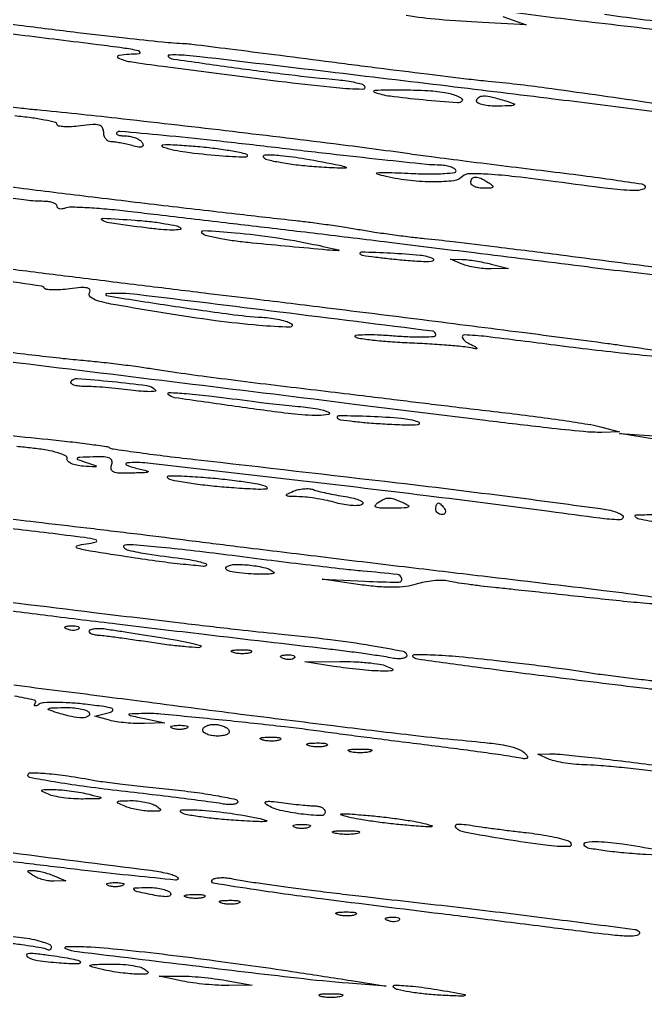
# Model space of a CAD drawing. Extents: x 0 to 1897, y 0 to 3427.
# Drawn here: x 212.6 to 320, y 2956 to 3124 of the extents above; entities that cross this region are included whole.
import ezdxf

# ---------------------------------------------------------------- set-up
doc = ezdxf.new("R2010")
doc.units = 0
doc.header["$MEASUREMENT"] = 0

msp = doc.modelspace()

# ---------------------------------------------------------------- linework, layer by layer
for points in [[(332.836225, 3106.714644, -0.000471), (318.416366, 3108.539519, 0.001134), (304.188772, 3110.32088, 0.00056), (286.102948, 3112.523105, 0.000511), (265.522109, 3114.984416, 0.000418), (243.5, 3117.57662, 0.008695), (241.23725, 3117.801242, 0.017098), (239.431157, 3117.886846, 0.01778), (238.159809, 3117.85838, 0.631182), (238.074152, 3117.648079, 0.174483), (238.957998, 3117.181141, 0.000892), (248.938379, 3115.787315, 0.004462), (258.776631, 3114.520591, 0.006948), (267.27838, 3113.622632, -0.014041), (268.771926, 3113.443428, -0.01795), (270.134358, 3113.190731, -0.016014), (271.242132, 3112.906321, -0.126179), (271.695047, 3112.638286, -0.676959), (271.410532, 3111.974233, -0.017403), (266.95054, 3112.237615, -0.00791), (258.243206, 3113.195855, -0.000765), (237.166475, 3115.886212, -0.006433), (231.530744, 3116.688204, -0.086516), (229.562841, 3117.355284, -0.733608), (229.666338, 3117.880715, -0.021177), (233.083333, 3118.113803, 0.486571), (233.247252, 3118.334265, 0.279914), (232.968568, 3118.598392, 0.017969), (230.320876, 3119.071438, 0.004584), (226, 3119.643799, 0.000016), (219.245846, 3120.475329, 0.000003), (205.98125, 3122.107869, 0.000003), (190.348975, 3124.031636, 0.000003), (174, 3126.043424, -0.000282)], [(280, 3128.973325, -0.000008), (284.003795, 3128.546255, -0.000007), (288.178125, 3128.100868, -0.000007), (291.941055, 3127.699269, -0.000021), (294.5, 3127.426018, -0.005526)], [(261.781234, 3129.592294, -0.000258), (204.515234, 3136.454312, -0.002725)], [(346.331158, 3119.473413, -0.00011), (327.332637, 3121.587055, -0.00166), (309.761169, 3123.604913, -0.003398), (296, 3125.326425)], [(189.925044, 3125.804155, -0.000371), (197.528125, 3124.87336, -0.000368), (205.461699, 3123.89021, -0.000525), (212.5, 3123.00524, 0.001384), (222.527418, 3121.761914, 0.002544), (230.698069, 3120.813922, 0.002885), (237.075249, 3120.1441, 0.011465), (241, 3119.845434, -0.017575), (242.120903, 3119.746347, -0.000261), (248.66875, 3118.931294, -0.00071), (256.268647, 3117.970282, -0.000469), (265, 3116.845258, 0.000768), (274.017919, 3115.688782, 0.000922), (282.50625, 3114.629359, 0.000788), (289.661503, 3113.76115, 0.006151), (293, 3113.402995, -0.010375), (302.862441, 3112.260585, -0.002252), (319.834371, 3109.858941, -0.000298), (338.738973, 3107.085395, -0.161156)], [(312.95429, 3124.86246, 0.001712), (319.115625, 3124.046546, 0.001695), (325.789188, 3123.209029, 0.002107)], [(295.5, 3124.481639), (299.5, 3123.042816), (292, 3123.44672, -0.007737), (284.567742, 3123.962416, -0.017217), (278.93646, 3124.636746, -0.015043)], [(208.471875, 3109.329938, 0.002338), (212.541437, 3108.821765, 0.005949), (215.5, 3108.502025, -0.003858), (229.198662, 3107.079503, -0.001546), (247.923549, 3104.930245, -0.00153), (266.492632, 3102.683042, -0.004272), (279.5, 3100.955522, 0.002903), (283.249843, 3100.447045, 0.000762), (289.26322, 3099.67648, 0.000774), (296.111954, 3098.820256, 0.000794), (302.906707, 3097.992413, -0.002521), (309.232665, 3097.1995, -0.003993), (314.643745, 3096.449538, -0.001031), (319.350011, 3095.748993, -0.160242), (319.823374, 3095.509959, -0.570185), (319.649899, 3094.83345, -0.081049), (317.864336, 3094.615216, -0.0206), (313.546746, 3094.967096, -0.002827), (304.588269, 3096.121602, 0.004514), (297.648898, 3096.9921, 0.014207), (292.974139, 3097.40149, 0.01431), (289.723046, 3097.500102, 0.199356), (288.661425, 3097.061425, -0.168953), (287.083062, 3096.297718, -0.028259), (283.673835, 3096.094955, -0.029369), (279.613892, 3096.321813, -0.027174), (275.5, 3097.023228, -0.022632), (273.920288, 3097.457817, -0.801339), (273.940899, 3097.676349, -0.040467), (275.340151, 3097.739014, -0.002203), (279.750601, 3097.560117, 0.009161), (282.994719, 3097.473728, 0.019421), (285.50683, 3097.550462, 0.019275), (287.277761, 3097.742324, 0.539152), (287.441584, 3098.09452, 0.145417), (287.050293, 3098.443575, 0.040727), (286.274427, 3098.734015, 0.037417), (285.3011, 3098.933331, 0.031807), (284.254131, 3099, -0.025991), (282.382631, 3099.097349, -0.000819), (274.787615, 3099.902214, -0.001592), (265.835324, 3100.894593, -0.001103), (255.717846, 3102.071365, 0.002277), (245.743912, 3103.207707, 0.003689), (237.252166, 3104.072678, 0.000696), (229.78059, 3104.767587, 0.222765), (229.238032, 3104.571365, 0.355956), (229.216188, 3104.356798, 0.159392), (229.453627, 3104.167839, 0.063481), (230.003402, 3104.039536, 0.025625), (230.774316, 3104, -0.049802), (231.633594, 3103.9142, -0.047555), (232.472989, 3103.659977, -0.051243), (233.17116, 3103.28622, -0.106224), (233.597355, 3102.842476, -0.119244), (233.750853, 3102.373329, -0.352256), (233.572647, 3102.112021, -0.12037), (233.002373, 3102.080444, -0.019295), (231.906372, 3102.328822, 0.010911), (230.893391, 3102.57631, 0.009969), (229.839684, 3102.787565, 0.010027), (228.891108, 3102.938577, 0.031735), (228.25, 3102.986345, -0.129108), (227.773261, 3103.117117, -0.099472), (227.367188, 3103.475292, -0.087895), (227.094065, 3104.007215, -0.074895), (227, 3104.631669, 0.135635), (226.784635, 3105.410977, 0.193437), (226.219334, 3105.840182, 0.085681), (225.111485, 3105.947194, 0.014672), (223, 3105.726826, -0.017954), (221.466349, 3105.576929, -0.030318), (220.175, 3105.575756, -0.03202), (219.225255, 3105.693868, -0.360234), (219, 3105.965946, 0.346197), (218.738065, 3106.298909, 0.010088), (216.870313, 3106.711659, 0.016217), (214.529474, 3107.101167, 0.009947), (211.75, 3107.415358, -0.004764)], [(323.993277, 3079.826518, -0.002797), (309, 3081.614138, 0.00022), (290.602948, 3083.903792, 0.000433), (275.965522, 3085.70613, 0.00053), (263.648874, 3087.19864, 0.000715), (252.5, 3088.521489, -0.000045), (247.222768, 3089.140486, -0.000032), (241.27719, 3089.838805, -0.000032), (235.581495, 3090.50851, -0.000067), (231.145755, 3091.030955, 0.006839), (227.460986, 3091.414424, 0.009321), (224.129316, 3091.652628, 0.006627), (221.350695, 3091.762383, 0.098475), (220.395755, 3091.598371, -0.051988), (219.86113, 3091.454703, -0.094238), (219.410003, 3091.467914, -0.143255), (219.114263, 3091.630159, -0.198666), (219, 3091.906385, 0.235534), (218.838071, 3092.231063, 0.070155), (218.339063, 3092.507211, 0.053844), (217.611729, 3092.69897, 0.035664), (216.75, 3092.7671, -0.027633), (213.693386, 3092.959467, -0.000662), (199.55619, 3094.655933, -0.001595)], [(164.387207, 3029.688489, -0.000013), (175.2, 3028.362281, -0.000013), (187.443767, 3026.859908, -0.000014), (199.5, 3025.379882, 0.000174), (225.303967, 3022.22058, 0.000807), (240.223867, 3020.423567, 0.001358), (250.067001, 3019.281221, 0.00376), (257, 3018.548446, -0.005854), (265.912337, 3017.568711, -0.011831), (272.900386, 3016.549285, -0.006219), (278.391591, 3015.544623, -0.358639), (279, 3014.805504, -0.286123), (278.796513, 3014.479021, -0.078948), (278.192187, 3014.293062, -0.054691), (277.30403, 3014.264919, -0.032074), (276.25, 3014.415306, 0.013773), (274.701492, 3014.694374, 0.00284), (271.957812, 3015.09524, 0.002984), (268.764463, 3015.523876, 0.002806), (265.5, 3015.923628, -0.000227), (244.236517, 3018.416216, -0.00063), (229.279446, 3020.195532, -0.000862), (217.442491, 3021.639499, -0.001089), (206.5, 3023.01771, 0.001286)], [(205.426121, 3095.942864, -0.000867), (212.5, 3095.073749, 0.000934), (224.342618, 3093.620345, 0.000719), (237.270321, 3092.077151, 0.000732), (249.712262, 3090.628571, 0.001289), (260, 3089.472929, -0.005079), (262.503649, 3089.172454, -0.002962), (265.5, 3088.763872, -0.00296), (268.496064, 3088.319123, -0.005007), (271, 3087.906549, 0.00586), (273.503965, 3087.498357, 0.003469), (276.5, 3087.067167, 0.00347), (279.496358, 3086.678295, 0.005955), (282, 3086.401247, -0.004755), (286.975368, 3085.862769, -0.001436), (294.521614, 3084.951383, -0.000993), (305.385877, 3083.585677, -0.000294), (322, 3081.453698, -0.002167)], [(182.5, 3040.125561, 0.000057), (145.264908, 3044.738354, 0.000278)], [(201.996117, 3082.271719, -0.000735), (212.5, 3080.974775, 0.000336), (222.896073, 3079.682705, 0.000255), (234.296875, 3078.279441, 0.000258), (244.99455, 3076.973852, 0.000602), (253, 3076.010804, -0.001182), (265.344671, 3074.51124, -0.000514), (281.740237, 3072.46315, -0.000514), (298.802921, 3070.296076, -0.000801), (313.5, 3068.390136, -0.003591), (315.97061, 3068.047648, -0.001399), (319.38125, 3067.540108, -0.001385), (323.070815, 3066.970047, -0.001719)], [(323.120372, 3065.948423, -0.002312), (317.296875, 3066.553282, -0.002311), (310.792891, 3067.289676, -0.002543), (304.5, 3068.064121, 0.00135), (292.71111, 3069.543499, 0.023862), (288.881196, 3069.829053, 0.586844), (288.578065, 3069.31888, 0.150284), (289.5, 3068.464812, -0.008538), (290.632603, 3067.895256, -0.088315), (291.043957, 3067.576533, -0.683873), (290.977458, 3067.443723, -0.036911), (290.324303, 3067.553721, 0.034795), (289.00573, 3067.781518, 0.004871), (286.249696, 3068.035148, 0.005547), (282.976059, 3068.267752, 0.004686), (279.508534, 3068.442907, -0.007658), (276.148277, 3068.632679, -0.011279), (273.205491, 3068.910979, -0.006745), (270.768256, 3069.230453, -0.171702), (270.184231, 3069.537415, -0.621354), (270.283759, 3069.797756, -0.01737), (271.83068, 3069.88907, -0.017201), (274.0154, 3069.866838, -0.008819), (276.75, 3069.696495, 0.009672), (279.529962, 3069.528088, 0.016212), (281.870313, 3069.507627, 0.010156), (283.739037, 3069.589885, 0.395503), (284, 3069.868193, 0.378079), (283.466665, 3070.472693, 0.000205), (257.245408, 3073.754631, 0.001059), (232.77026, 3076.755154, 0.044676), (227.5, 3076.916339, 0.896454), (227.483242, 3076.583931, 0.002285), (237.989606, 3074.943422, 0.003368), (248.691579, 3073.396101, 0.021002), (254.203271, 3072.871718, -0.020516), (255.716133, 3072.729267, -0.021032), (257.19962, 3072.463962, -0.02134), (258.462519, 3072.125706, -0.077951), (259.203271, 3071.75874, -0.744764), (259.000331, 3071.156517, -0.012242), (253.619754, 3071.474351, -0.012313), (246.207854, 3072.278784, -0.007512), (237.5, 3073.574868, -0.001896), (229.004614, 3075.003195, -0.025632), (225.933072, 3075.695269, -0.113566), (224.734698, 3076.348438, -0.364795), (224.612185, 3077.181519, 0.291198), (224.606299, 3077.629103, 0.209116), (224.175951, 3077.910213, 0.061857), (223.089218, 3077.956738, 0.013141), (221.202488, 3077.753985, -0.01632), (219.608287, 3077.592911, -0.024799), (218.216316, 3077.567197, -0.021989), (217.124323, 3077.649347, -0.266287), (216.799406, 3077.891039, 0.25876), (216.386855, 3078.207037, 0.000616), (208.6567, 3079.343698, 0.003632)], [(210.224203, 3066.95479, 0.001809), (215.325, 3066.348968, 0.001828), (220.053295, 3065.822233, 0.00461), (223.5, 3065.483134, -0.005086), (226.566992, 3065.178448, -0.003611), (229.999948, 3064.776994, -0.003645), (233.271838, 3064.346155, -0.007729), (235.797694, 3063.954913, 0.008218), (238.854694, 3063.484461, 0.00146), (244.592367, 3062.71483, 0.001579), (251.323277, 3061.853585, 0.001423), (258.297694, 3061.003705, -0.000189), (265.141111, 3060.186917, -0.000238), (271.474948, 3059.425458, -0.000189), (276.788514, 3058.78205, -0.001909), (279, 3058.504846, 0.001972), (281.098402, 3058.242086, 0.000276), (285.4375, 3057.718554, 0.000316), (290.574682, 3057.104897, 0.000268), (296, 3056.463244, -0.003304), (301.388887, 3055.792702, -0.004045), (306.415625, 3055.092054, -0.003386), (310.630009, 3054.440643, -0.028752), (312.5, 3054.027156), (315.5, 3053.180377), (312.5, 3053.12138, -0.028751), (309.367064, 3053.239935, -0.004308), (303.10097, 3053.8935, -0.002444), (292.513945, 3055.142473, -0.000319), (270, 3057.924718, 0.000352), (242.235503, 3061.353966, 0.000338), (214.07154, 3064.793093, 0.000253), (189.279877, 3067.79069, 0.002587)], [(202.58596, 3051.851964, 0.000053), (194.45, 3052.885984, 0.000087)], [(202.085052, 3053.554749, 0.002792), (217.397054, 3051.93036, -0.003485), (221.241942, 3051.517077, -0.005192), (224.598965, 3051.097185, -0.00238), (227.447092, 3050.697053, -0.102668), (228.016209, 3050.489982, 0.103104), (228.606059, 3050.275944, 0.001282), (232.603691, 3049.712402, 0.003721), (237.246902, 3049.105168, 0.00242), (242.619155, 3048.469595, -0.000803), (277.403578, 3044.468401, -0.003283), (298.504639, 3041.866289, -0.002027), (313.196837, 3039.895882, -0.097379), (316, 3038.930976, -0.438345), (316.116179, 3038.408728, -0.25797), (315.479447, 3038.094433, -0.020016), (312.144427, 3038.383422, -0.001652), (303.5, 3039.511526, 0.002675), (282.32161, 3042.23123, 0.001845), (258.310008, 3045.094334, 0.000509), (234.50097, 3047.819658, 0.047581), (231.029005, 3047.881685, 0.21429), (230.79554, 3047.754318, 0.446576), (230.830395, 3047.573885, 0.05895), (231.43334, 3047.303034, 0.013818), (232.5, 3047, -0.002182), (234.556177, 3046.467225, -0.573921), (234.596609, 3046.321614, -0.193481), (234.338134, 3046.207003, -0.001115), (231.643011, 3046.118315, -0.014903), (229.672774, 3046.116618, -0.092662), (228.689823, 3046.329973, -0.242548), (228.309356, 3046.785034, -0.147776), (228.361626, 3047.5, 0.142938), (228.420629, 3048.213948, 0.242112), (228.05371, 3048.670872, 0.095901), (227.104727, 3048.890985, 0.015876), (225.218615, 3048.90032, 0.002674), (222.885658, 3048.825295, 0.156942), (222.490754, 3048.681663, 0.587253), (222.521449, 3048.480446, 0.007741), (224, 3047.954184, -0.001734), (225.691924, 3047.374782, -0.512015), (225.728078, 3047.254055, -0.248951), (225.553244, 3047.174431, -0.001165), (223.5, 3047.303864, -0.035841), (222.36562, 3047.460182, -0.057697), (221.441612, 3047.770347, -0.080189), (220.84929, 3048.174843, -0.253644), (220.705488, 3048.616465, 0.341722), (220.447625, 3049.115979, 0.036491), (219.144326, 3049.610623, 0.03074), (217.219738, 3050.057858, 0.014725), (214.705488, 3050.405555, -0.001125), (212.07308, 3050.696883, -0.000956)], [(321.74132, 3023.6305, -0.005456), (317.460372, 3023.991186, -0.003421), (312.460771, 3024.50195, 0.000189), (307.09532, 3025.085152, 0.000185), (301.691601, 3025.668424, 0.000182), (296.949289, 3026.176782, 0.0007), (294, 3026.487672, -0.004302), (291.721903, 3026.744416, -0.004172), (289.425111, 3027.042767, -0.004122), (287.409334, 3027.338689, -0.015368), (286.149314, 3027.574149, 0.052316), (285.024548, 3027.69944, 0.024724), (283.564031, 3027.636541, 0.024185), (282.027341, 3027.418673, 0.031344), (280.649314, 3027.064063, -0.049594), (278.880544, 3026.677014, -0.026624), (276.648588, 3026.536019, -0.022873), (274.012871, 3026.630648, -0.015105), (271, 3026.968996), (264.5, 3027.898512), (271.821603, 3027.577653, 0.006153), (277.631122, 3027.394651, 0.475195), (278.157175, 3028.015709, 0.330463), (277.396143, 3028.721869, 0.005854), (271.5, 3029.301418, -0.006571), (268.17497, 3029.633063, -0.001429), (262.448577, 3030.296914, -0.001489), (255.826272, 3031.103818, -0.001426), (249.112177, 3031.961655, 0.003581), (242.680564, 3032.755242, 0.005), (236.917825, 3033.366092, 0.003095), (232.070873, 3033.800643, 0.063929), (230.612177, 3033.735749, 0.59815), (230.479614, 3033.336444, 0.147128), (231.276329, 3032.879156, 0.021073), (234.544274, 3032.261649, 0.004364), (240.34165, 3031.46897, -0.011837), (242.160993, 3031.192452, -0.02277), (243.599893, 3030.870627, -0.025242), (244.581868, 3030.549515, -0.542956), (244.634628, 3030.301295, -0.222927), (244.138013, 3030.121862, -0.00269), (240.636067, 3030.463841, -0.007408), (236.544663, 3030.946977, -0.004701), (231.792978, 3031.625119, -0.001933), (224.688507, 3032.735412, -0.034206), (222.425965, 3033.258683, -0.727675), (222.419394, 3033.644849, -0.054747), (224, 3033.998808, 0.039085), (225.687231, 3034.321632, 0.760421), (225.688327, 3034.649402, 0.036493), (223.721675, 3035.049926, 0.002024), (217.5, 3035.824808, -0.000469), (211.70076, 3036.528766, -0.000133), (202.68125, 3037.634638, -0.000134)], [(208.616263, 3038.503174, -0.001932), (215.360116, 3037.753248, -0.000891), (224.132972, 3036.727522, -0.000882), (233.354888, 3035.61614, -0.001223), (241.616263, 3034.585209, 0.001067), (251.026015, 3033.407983, 0.000401), (264.206027, 3031.798361, 0.000398), (278.556075, 3030.06911, 0.000484), (292, 3028.473082, -0.000577), (312.833715, 3025.995827, -0.006439), (321.118235, 3024.892653, -0.009662)], [(211.553685, 3009.765978, -0.000556), (219.0875, 3008.827187, -0.000553), (226.810797, 3007.84737, -0.000848), (233.5, 3006.979681, 0.000978), (250.497532, 3004.779337, 0.001205), (266.359745, 3002.796363, 0.001161), (279.657165, 3001.197898, 0.00605), (287, 3000.422472, -0.003567), (293.201105, 2999.798741, -0.022673), (296.329992, 2999.31715, -0.046698), (298.201548, 2998.755828, -0.106782), (299.413411, 2997.931236, -0.096465), (299.72711, 2997.439911, -0.440576), (299.595357, 2997.169981, -0.107598), (298.952989, 2997.123414, -0.012063), (297.5, 2997.367045, 0.011908), (295.667878, 2997.67483, 0.001517), (291.709375, 2998.231019, 0.001777), (287.005892, 2998.86031, 0.001478), (282, 2999.496923, -0.000478), (276.957631, 3000.127928, -0.000549), (272.14375, 3000.74038, -0.000493), (268.062716, 3001.268233, -0.003164), (266, 3001.550384, 0.007231), (258.074461, 3002.568894, 0.003054), (247.405693, 3003.717429, 0.001739), (236.827902, 3004.753707, 0.032866), (233.5, 3004.84848, 0.001446), (231.401307, 3004.764216, 0.566035), (231.342372, 3004.655726, 0.20986), (231.522497, 3004.525885, 0.000849), (234, 3004), (237.5, 3003.263282), (234, 3003.145296, -0.018296), (232.4771, 3003.149697, -0.013475), (230.79375, 3003.261681, -0.013656), (229.205731, 3003.45427, -0.029391), (228, 3003.707184), (225.5, 3004.387059), (228, 3005.038944, 0.155329), (228.54554, 3005.383459, 0.527992), (228.45283, 3005.715542, 0.047654), (227.035343, 3006.050033, 0.005669), (223.829269, 3006.453422, 0.012353), (221.184485, 3006.68975, 0.016102), (218.755643, 3006.768015, 0.013733), (216.751102, 3006.712967, 0.125314), (215.924761, 3006.453499, -0.0264), (215.457816, 3006.197929, -0.19818), (215.211265, 3006.183932, -0.410245), (215.138322, 3006.332049, -0.058207), (215.297102, 3006.671704, 0.515698), (215.094479, 3007.152722, 0.008263), (211.713393, 3007.849854, 0.012595)], [(209.500948, 2981.18813, -0.000161), (235.035804, 2977.958819, -0.02547), (237.867999, 2977.452073, -0.021798), (238.743967, 2977.208161, -0.043837), (239.403499, 2976.927154, -0.073519), (239.769798, 2976.656036, -0.41464), (239.769958, 2976.436624, -0.225117), (239.324876, 2976.277906, -0.000529), (232.272742, 2976.995182, -0.003219), (224.290977, 2977.86751, -0.001979), (214.901959, 2978.992536, 0.00016), (204.899639, 2980.227983, 0.000166)]]:
    msp.add_lwpolyline(points, format="xyb")
for points in [[(285.858769, 3111.378246, -0.023506), (287.019685, 3111.088733, -0.043154), (287.924869, 3110.729648, -0.062123), (288.477964, 3110.360922, -0.368513), (288.526794, 3110.043354, -0.281539), (287.738171, 3109.644396, -0.003374), (281.757287, 3110.167672, -0.008477), (276.161188, 3110.791243, -0.059264), (273.5, 3111.460321, -0.816789), (273.563468, 3111.844565, -0.010988), (277.806588, 3111.909635, -0.010829), (282.6978, 3111.771186, -0.036877)], [(296, 3110, -0.008407), (297.438858, 3109.512375, -0.604142), (297.466701, 3109.315248, -0.147695), (297.054749, 3109.17372, -0.002769), (294.75, 3109.09968, -0.025191), (293.312888, 3109.133885, -0.040386), (292.101562, 3109.323031, -0.048902), (291.243362, 3109.620204, -0.292899), (291, 3110, -0.253534), (291.332035, 3110.612724, -0.145409), (292.159545, 3110.858578, -0.061982), (293.647108, 3110.673461, -0.015582)], [(251.5, 3100.840927, -0.820067), (251.393599, 3100.34448, -0.016914), (246.813752, 3100.563908, -0.012751), (241.055043, 3101.183623, -0.041052), (237.292965, 3102.004223, -0.249976), (237.024865, 3102.273038, -0.484895), (237.173925, 3102.486843, -0.028675), (238.870054, 3102.489649, -0.005251), (242, 3102.282201, -0.00858), (245.01807, 3101.99814, -0.009891), (247.884375, 3101.62112, -0.009073), (250.294311, 3101.210636, -0.055396)], [(267.5, 3098.955489, -0.037185), (268.576757, 3098.651776, -0.810298), (268.551701, 3098.474537, -0.030803), (267.052872, 3098.464354, -0.00313), (263.5, 3098.68154, -0.010988), (260.362827, 3098.962405, -0.015052), (257.55625, 3099.361827, -0.011755), (255.268215, 3099.813681, -0.145111), (254.5, 3100.240061, -0.657231), (254.711046, 3100.757914, -0.029863), (257.301692, 3100.657384, -0.018545), (261.571467, 3100.074922, -0.00698)], [(293, 3096, -0.023197), (293.728886, 3095.479509, -0.409657), (293.762149, 3095.218347, -0.220444), (293.444209, 3095.050422, -0.011293), (292.25, 3095.015313, -0.042523), (291.388595, 3095.082804, -0.062416), (290.660937, 3095.298248, -0.082215), (290.167975, 3095.618823, -0.210568), (290, 3096, -0.163584), (290.224247, 3096.667076, -0.234725), (290.772965, 3096.939692, -0.112355), (291.698623, 3096.729028, -0.031558)], [(240.212733, 3088.187267, -0.627958), (240.116399, 3087.911476, -0.029108), (238.823555, 3087.840167, -0.021078), (236.828913, 3087.930481, -0.010145), (234.283634, 3088.205635, -0.002588), (227.924182, 3089.057439, -0.121006), (226.719526, 3089.53743, -0.751179), (226.840322, 3089.881404, -0.003712), (232.429099, 3089.529624, -0.010585), (235.145503, 3089.280497, -0.014539), (237.573795, 3088.93408, -0.011188), (239.556183, 3088.546338, -0.143439)], [(263, 3085.386722, -0.003539), (267.303145, 3084.454258, -0.904853), (267.283557, 3084.292699, -0.018017), (265.358154, 3084.402312, -0.000204), (252.5, 3085.605561, -0.009824), (249.709877, 3085.923222, -0.012002), (247.115625, 3086.333938, -0.010561), (244.963371, 3086.775013, -0.079177), (244, 3087.161229, -0.777016), (244.173837, 3087.744518, -0.013285), (249.556674, 3087.385729, -0.013361), (256.431848, 3086.557799, -0.014939)], [(283.5, 3082.944461, -0.460438), (283.586268, 3082.643021, -0.23554), (283.198573, 3082.419037, -0.030445), (281.476691, 3082.418405, -0.006548), (278.5, 3082.637885, -0.004508), (275.7872, 3082.898324, -0.006836), (273.433854, 3083.178265, -0.003008), (271.440037, 3083.455345, -0.14888), (271.083333, 3083.623139, -0.695433), (271.276271, 3084.106487, -0.007576), (276.249861, 3083.910161, -0.009945), (281.302582, 3083.533072, -0.083866)], [(293.5, 3082), (296.5, 3081.23663), (293.5, 3081.1886, -0.025161), (292.204943, 3081.233042, -0.019068), (290.79375, 3081.407137, -0.019407), (289.47886, 3081.67325, -0.041865), (288.5, 3082), (286.5, 3082.859429), (288.5, 3082.8114, -0.024316), (289.475778, 3082.740403, -0.009906), (290.79375, 3082.553239, -0.009774), (292.204913, 3082.29583, -0.012299)], [(235.895466, 3060.380323, -0.605573), (235.81718, 3060.165199, -0.031965), (234.886107, 3060.100988, -0.022807), (233.445733, 3060.159585, -0.011016), (231.610429, 3060.359122, 0.006615), (229.524431, 3060.60451, 0.005496), (227.299582, 3060.811742, 0.005552), (225.257177, 3060.956549, 0.014921), (223.801412, 3061, -0.026973), (222.716878, 3061.058548, -0.055786), (221.889694, 3061.242933, -0.10361), (221.436285, 3061.513034, -0.359549), (221.393083, 3061.827005, -0.280021), (222.459387, 3062.370215, -0.006134), (228.491303, 3061.843148, -0.007819), (234.400113, 3061.160245, -0.176834)], [(252.5, 3058.449726, 0.003649), (253.986825, 3058.265048, 0.001414), (256.048826, 3058.030105, 0.0014), (258.284653, 3057.788094, 0.001732), (260.368342, 3057.575746, -0.014027), (263.750002, 3057.146884, -0.067721), (265.60307, 3056.595048, -0.722059), (265.559964, 3056.184556, -0.053905), (263.853087, 3056, -0.030932), (259.259707, 3056.284434, -0.004124), (249.627235, 3057.56272, -0.001197), (239.162483, 3059.064945, -0.173108), (238.086334, 3059.635897, -0.668095), (238.237387, 3059.958599, -0.009283), (241.152605, 3059.773106, -0.009548), (245.575572, 3059.323947, -0.002644)], [(281, 3054.928901, -0.377041), (281.169383, 3054.629025, -0.332003), (280.89238, 3054.384729, -0.028683), (279.026511, 3054.339413, -0.005424), (275.622933, 3054.488981, -0.006021), (272.565299, 3054.693559, -0.009015), (269.901248, 3054.95246, -0.004656), (267.669713, 3055.231095, -0.164425), (267.206267, 3055.4604, -0.671011), (267.43355, 3056.003098, -0.007673), (272.75316, 3055.879837, -0.011874), (278.118506, 3055.545358, -0.062457)], [(334, 3050.940014, -0.33701), (334.202967, 3050.446979, -0.35708), (333.783859, 3050.144424, -0.022947), (331.047499, 3050.437086, -0.001913), (324, 3051.547378), (315.5, 3052.919853), (324, 3052.369532, -0.008447), (327.36477, 3052.094536, -0.010888), (330.44375, 3051.722603, -0.008832), (332.991844, 3051.312297, -0.08844)], [(254.65145, 3043.948376, -0.193733), (255.043666, 3043.618867, -0.542623), (254.904402, 3043.366939, -0.030481), (253.088358, 3043.347787, -0.004293), (249.34855, 3043.56863, -0.008099), (246.018884, 3043.8482, -0.008511), (242.754826, 3044.231805, -0.008226), (239.952152, 3044.656713, -0.03729), (238.34855, 3045.051624, -0.193733), (237.956334, 3045.381133, -0.542623), (238.095598, 3045.633061, -0.030481), (239.911642, 3045.652213, -0.004293), (243.65145, 3045.43137, -0.008099), (246.981116, 3045.1518, -0.008511), (250.245174, 3044.768195, -0.008226), (253.047848, 3044.343287, -0.03729)], [(268.5, 3042.091194, -0.020167), (269.961535, 3041.804183, -0.04896), (270.999634, 3041.446195, -0.122889), (271.449387, 3041.08659, -0.438932), (271.392372, 3040.76497, -0.126685), (270.747075, 3040.553919, -0.030698), (269.61554, 3040.550874, -0.029539), (268.276404, 3040.709285, -0.025629), (266.898974, 3041.028974, 0.017678), (265.383595, 3041.406158, 0.011779), (263.624584, 3041.735407, 0.011866), (261.900962, 3041.974348, 0.022665), (260.506602, 3042.070285, -0.004894), (258.755604, 3042.128371, -0.177569), (258.389362, 3042.280814, -0.5257), (258.421209, 3042.501855, -0.013428), (259.5, 3043.000349, -0.044864), (260.375931, 3043.287066, -0.036377), (261.353125, 3043.438701, -0.037672), (262.281466, 3043.444194, -0.074283), (263, 3043.285262, 0.030642), (263.830838, 3043.023956, 0.007416), (265.234375, 3042.697373, 0.007581), (266.858596, 3042.370454, 0.00747)], [(278.5, 3041, -0.045771), (279.289065, 3040.571658, -0.587245), (279.267751, 3040.305786, -0.097712), (278.574577, 3040.140541, -0.006368), (276.5, 3040.085598, -0.010038), (274.593276, 3040.097673, -0.081238), (273.737089, 3040.261027, -0.448394), (273.614504, 3040.570529, -0.133572), (274, 3041, -0.026252), (275.161828, 3041.667136, -0.117727), (275.919387, 3041.848013, -0.089876), (276.77694, 3041.69261, -0.011829)], [(285.5, 3040, -0.082592), (285.656512, 3039.6179, -0.161196), (285.6254, 3039.29375, -0.182303), (285.413961, 3039.078288, -0.108972), (285.059017, 3039, -0.093332), (284.654762, 3039.076123, -0.09642), (284.311086, 3039.29375, -0.099167), (284.081062, 3039.618444, -0.105053), (284, 3040, -0.042167), (284.032345, 3040.382849, -0.061769), (284.129539, 3040.70625, -0.081139), (284.272352, 3040.92554, -0.210953), (284.440983, 3041, -0.151918), (284.65171, 3040.934461, -0.038439), (284.933975, 3040.70625, -0.035638), (285.231006, 3040.382774, -0.029505)], [(325.539418, 3037.93622, -0.315234), (325.516657, 3037.538554, -0.199657), (325.094467, 3037.303093, -0.05958), (324.062715, 3037.307639, -0.013902), (322.348435, 3037.56888, -0.004519), (318.879801, 3038.229017, -0.184513), (318.241527, 3038.630987, -0.607507), (318.397464, 3038.955462, -0.00774), (321.274316, 3039, -0.027306), (322.703655, 3038.921884, -0.033821), (324.015345, 3038.687515, -0.036009), (325.053957, 3038.347458, -0.158513)], [(256.201686, 3029.117763, -0.624645), (256.14255, 3028.90222, -0.031688), (255.202211, 3028.785987, -0.021914), (253.719447, 3028.762543, -0.010447), (251.81387, 3028.855808, -0.012462), (249.710221, 3029.05566, -0.046629), (248.41375, 3029.335833, -0.179867), (247.978705, 3029.674836, -0.414021), (248.065089, 3030.040227, -0.137503), (249.522155, 3030.459659, -0.029979), (252.156997, 3030.320015, -0.030599), (254.769931, 3029.860537, -0.122262)], [(222.729167, 3019.395833, -0.126455), (222.402231, 3019.202593, -0.060344), (221.916927, 3019.123424, -0.05415), (221.359369, 3019.160852, -0.051402), (220.8125, 3019.316886, -0.054073), (220.395823, 3019.538436, -0.470617), (220.37858, 3019.720685, -0.168741), (220.670344, 3019.862007, -0.018894), (221.416667, 3019.921053, -0.028489), (222.112848, 3019.910055, -0.077125), (222.592839, 3019.799335, -0.208169), (222.77538, 3019.614691, -0.296942)], [(236.815301, 3017.930895, -0.006952), (239.587579, 3017.461724, -0.012569), (241.840732, 3016.989271, -0.007774), (243.588981, 3016.547752, -0.576975), (243.650601, 3016.317267, -0.214989), (243.233139, 3016.159243, -0.005123), (241.107641, 3016.31235, -0.010342), (238.577993, 3016.573415, -0.006729), (235.66776, 3016.97457, 0.001822), (232.647586, 3017.421127, 0.00213), (229.777508, 3017.822338, 0.001881), (227.348187, 3018.142091, 0.012981), (226.151739, 3018.263523, -0.032632), (225.408279, 3018.368616, -0.065432), (224.849442, 3018.564002, -0.117398), (224.556263, 3018.811318, -0.306571), (224.545411, 3019.073476, -0.184697), (224.850172, 3019.306094, -0.041559), (225.500701, 3019.4404, -0.037742), (226.32573, 3019.477617, -0.028836), (227.226133, 3019.398151, -0.001305), (228.534336, 3019.202717, -0.000232), (230.980921, 3018.829523, -0.000251), (233.84788, 3018.389371, -0.000226)], [(252.269032, 3015.344063, -0.06278), (251.671085, 3015.185595, -0.030339), (250.880008, 3015.127736, -0.029507), (250.036634, 3015.167106, -0.037336), (249.269032, 3015.307009, -0.087174), (248.883358, 3015.48334, -0.597527), (248.900903, 3015.643467, -0.080377), (249.431793, 3015.764444, -0.012823), (250.5, 3015.805051, -0.014395), (251.580113, 3015.787295, -0.052471), (252.257153, 3015.684921, -0.333666), (252.386009, 3015.52287, -0.31318)], [(259.729167, 3014.395833, -0.126455), (259.402231, 3014.202593, -0.060344), (258.916927, 3014.123424, -0.05415), (258.359369, 3014.160852, -0.051402), (257.8125, 3014.316886, -0.054073), (257.395823, 3014.538436, -0.470617), (257.37858, 3014.720685, -0.168741), (257.670344, 3014.862007, -0.018894), (258.416667, 3014.921053, -0.028489), (259.112848, 3014.910055, -0.077125), (259.592839, 3014.799335, -0.208169), (259.77538, 3014.614691, -0.296942)], [(294.432275, 3013.983775, -0.00264), (298.343208, 3013.524552, -0.002043), (302.598856, 3012.984394, -0.002066), (306.567195, 3012.44753, -0.004968), (309.5, 3012.008666, 0.005496), (312.287766, 3011.594514, 0.002934), (315.742469, 3011.140674, 0.002921), (319.275787, 3010.718532, 0.00455), (322.325426, 3010.400317, -0.011455), (324.887126, 3010.097205, -0.022508), (326.903414, 3009.718432, -0.02646), (328.256617, 3009.324021, -0.566283), (328.325426, 3008.991021, -0.181617), (327.679407, 3008.729447, -0.010835), (325.539344, 3008.721447, -0.015152), (322.933385, 3008.847236, -0.010524), (320, 3009.140316, -0.001014), (303.246182, 3011.205656, -0.002453), (290.874119, 3012.818013, -0.000503), (280.832243, 3014.187127, -0.16366), (280.131547, 3014.53512, -0.660424), (280.308082, 3014.974631, -0.015015), (283.346034, 3014.948789, -0.013423), (287.932399, 3014.648509, -0.004845)], [(275.5, 3013, -0.012741), (276.569276, 3012.507874, -0.541404), (276.59475, 3012.299306, -0.173463), (276.231421, 3012.164044, -0.004664), (274.5, 3012.157891, -0.017011), (273.005601, 3012.217388, -0.006344), (270.9125, 3012.398891, -0.006277), (268.634183, 3012.654536, -0.007555), (266.5, 3012.953993), (261.5, 3013.732774), (267.5, 3013.796102, -0.013235), (269.943739, 3013.757208, -0.014202), (272.325, 3013.58837, -0.013854), (274.355918, 3013.329269, -0.062897)], [(224.5, 3005, -0.419354), (224.353237, 3004.401786, -0.134822), (223.372545, 3004.132453, -0.053825), (221.460148, 3004.338921, -0.023715), (219, 3005, -0.007716), (217.540056, 3005.492521, -0.597222), (217.510129, 3005.68627, -0.153589), (217.902773, 3005.826268, -0.002676), (220.190983, 3005.90032, -0.025554), (221.649431, 3005.865168, -0.032707), (222.979287, 3005.676969, -0.034427), (224.029369, 3005.380913, -0.170008)], [(241.25, 3002.337719, -0.057986), (240.679992, 3002.181385, -0.037979), (240, 3002.12966, -0.037979), (239.320008, 3002.181385, -0.057986), (238.75, 3002.337719, -0.174857), (238.540618, 3002.525001, -0.447206), (238.601562, 3002.693942, -0.078554), (239.10856, 3002.810911, -0.017491), (240, 3002.842105, -0.017491), (240.89144, 3002.810911, -0.078554), (241.398438, 3002.693942, -0.447206), (241.459382, 3002.525001, -0.174857)], [(248.5, 3002, -0.253782), (248.521766, 3001.615199, -0.1651), (248.205217, 3001.287316, -0.083483), (247.520664, 3001.068671, -0.035659), (246.559017, 3001, -0.037227), (245.579009, 3001.073066, -0.055981), (244.751711, 3001.29375, -0.073461), (244.186221, 3001.616918, -0.230178), (244, 3002, -0.186414), (244.147465, 3002.381787, -0.089706), (244.570164, 3002.70625, -0.069539), (245.198222, 3002.926216, -0.049547), (245.940983, 3003, -0.046881), (246.729296, 3002.925923, -0.046318), (247.49335, 3002.70625, -0.050262), (248.123976, 3002.383556, -0.111412)], [(257.269032, 3000.344063, -0.06278), (256.671085, 3000.185595, -0.030339), (255.880008, 3000.127736, -0.029507), (255.036634, 3000.167106, -0.037336), (254.269032, 3000.307009, -0.087174), (253.883358, 3000.48334, -0.597527), (253.900903, 3000.643467, -0.080377), (254.431793, 3000.764444, -0.012823), (255.5, 3000.805051, -0.014395), (256.580113, 3000.787295, -0.052471), (257.257153, 3000.684921, -0.333666), (257.386009, 3000.52287, -0.31318)], [(265.269032, 2999.344063, -0.06278), (264.671085, 2999.185595, -0.030339), (263.880008, 2999.127736, -0.029507), (263.036634, 2999.167106, -0.037336), (262.269032, 2999.307009, -0.087174), (261.883358, 2999.48334, -0.597527), (261.900903, 2999.643467, -0.080377), (262.431793, 2999.764444, -0.012823), (263.5, 2999.805051, -0.014395), (264.580113, 2999.787295, -0.052471), (265.257153, 2999.684921, -0.333666), (265.386009, 2999.52287, -0.31318)], [(272.75, 2998.310674, -0.039571), (271.952734, 2998.168469, -0.024357), (271, 2998.122029, -0.024357), (270.047266, 2998.168469, -0.039571), (269.25, 2998.310674, -0.161593), (268.99086, 2998.478988, -0.542911), (269.042188, 2998.633659, -0.052887), (269.748017, 2998.740287, -0.011065), (271, 2998.767997, -0.011065), (272.251983, 2998.740287, -0.052887), (272.957812, 2998.633659, -0.542911), (273.00914, 2998.478988, -0.161593)], [(319.25, 2996.310282, -0.004268), (324.522058, 2995.603635, -0.007048), (328.960938, 2994.906073, -0.002), (332.759081, 2994.238566, -0.362998), (333, 2993.950445, -0.430196), (332.764922, 2993.727788, -0.004552), (330.282812, 2993.88527, -0.010669), (327.2971, 2994.166167, -0.006325), (323.75, 2994.621937, 0.004939), (319.878539, 2995.130291, 0.004567), (315.895313, 2995.576467, 0.004561), (312.341368, 2995.908994, 0.015185), (310, 2996.035091, -0.015945), (308.13046, 2996.138625, -0.015041), (306.234375, 2996.362043, -0.015195), (304.568014, 2996.661413, -0.049468), (303.5, 2997), (301.5, 2997.859429), (303.5, 2997.946682, -0.034781), (304.846887, 2997.911742, -0.002014), (308.951563, 2997.501981, -0.003054), (313.837382, 2996.964166, -0.002241)], [(225.5, 2993.370226, 0.01558), (226.801638, 2993.169302, 0.001277), (230.217187, 2992.759393, 0.001712), (234.295419, 2992.294667, 0.001317), (238.75, 2991.814376, -0.007376), (243.063236, 2991.296378, -0.012098), (246.695312, 2990.715937, -0.005761), (249.680916, 2990.128772, -0.355168), (250, 2989.736235, -0.296599), (249.801608, 2989.431211, -0.071338), (249.192187, 2989.259247, -0.050768), (248.304086, 2989.23158, -0.029887), (247.25, 2989.369457, 0.014816), (245.465346, 2989.657813, 0.001241), (240.828125, 2990.255008, 0.001652), (235.291236, 2990.935517, 0.001275), (229.25, 2991.642134, -0.005265), (223.402906, 2992.373381, -0.008678), (218.479688, 2993.129042, -0.003012), (214.322848, 2993.866924, -0.361941), (214, 2994.254494, -0.419392), (214.455579, 2994.702103, -0.014774), (217.178206, 2994.573513, -0.018275), (220.825696, 2994.158521, -0.00862)], [(224.5, 2991, -0.002706), (226.477054, 2990.485517, -0.613087), (226.508638, 2990.337938, -0.167724), (226.206186, 2990.227775, -0.001234), (223.5, 2990.1886, -0.019335), (221.821867, 2990.233346, -0.017275), (220.0875, 2990.407137, -0.017603), (218.540155, 2990.672145, -0.050301), (217.5, 2991, -0.012563), (216.435325, 2991.489549, -0.547547), (216.412184, 2991.693876, -0.171476), (216.775387, 2991.823173, -0.004591), (218.5, 2991.8114, -0.018755), (219.865641, 2991.738248, -0.010849), (221.5, 2991.553239, -0.010833), (223.133837, 2991.296132, -0.017857)], [(236, 2989, -0.030744), (236.676466, 2988.501367, -0.45385), (236.682221, 2988.240048, -0.181982), (236.294171, 2988.084745, -0.010663), (235, 2988.085598, -0.026768), (233.896931, 2988.169048, -0.017862), (232.646875, 2988.37688, -0.018007), (231.445692, 2988.666353, -0.033354), (230.5, 2989, -0.013198), (229.421199, 2989.497704, -0.527695), (229.390177, 2989.716208, -0.177588), (229.75418, 2989.865494, -0.004842), (231.5, 2989.914402, -0.029125), (232.758627, 2989.864141, -0.025587), (234.059375, 2989.668473, -0.026433), (235.216048, 2989.369027, -0.066989)], [(263.25, 2989.011006, -0.05584), (263.919402, 2988.931747, -0.075017), (264.485937, 2988.706012, -0.094025), (264.865991, 2988.375078, -0.168281), (265, 2987.988182, -0.42537), (264.323819, 2987.33718, -0.020645), (260.876712, 2987.610843, -0.027551), (257.298314, 2988.24573, -0.081449), (255, 2989.199127, -0.171449), (254.730443, 2989.535589, -0.469827), (254.866649, 2989.761485, -0.062269), (255.753696, 2989.784009, -0.00968), (257.5, 2989.576362, 0.005032), (259.159766, 2989.363342, 0.004893), (260.839063, 2989.181619, 0.004834), (262.318141, 2989.050616, 0.018098)], [(253.5, 2986.901807, -0.023367), (254.920591, 2986.529241, -0.816419), (254.9013, 2986.340319, -0.037384), (253.54606, 2986.306485, -0.002508), (249.672255, 2986.518938, -0.009117), (246.560752, 2986.76225, -0.011413), (243.685911, 2987.106266, -0.009708), (241.302117, 2987.494235, -0.08255), (240.285363, 2987.860179, -0.766452), (240.409921, 2988.353534, -0.022002), (243.884164, 2988.254841, -0.016689), (248.760479, 2987.737128, -0.017655)], [(282, 2985.999675, -0.02095), (283.303059, 2985.616148, -0.802972), (283.283773, 2985.442231, -0.045144), (282.202898, 2985.423826, -0.002791), (279, 2985.676679, -0.007449), (276.254789, 2985.950073, -0.006435), (273.38125, 2986.317075, -0.006489), (270.784712, 2986.717149, -0.018675), (269, 2987.084878, -0.021745), (267.722445, 2987.457821, -0.80323), (267.741585, 2987.630917, -0.044532), (268.830172, 2987.650782, -0.002861), (272, 2987.407874, -0.00774), (274.745211, 2987.138855, -0.006684), (277.61875, 2986.773308, -0.006741), (280.215187, 2986.371907, -0.019374)], [(262.25, 2985.337719, -0.057986), (261.679992, 2985.181385, -0.037979), (261, 2985.12966, -0.037979), (260.320008, 2985.181385, -0.057986), (259.75, 2985.337719, -0.174857), (259.540618, 2985.525001, -0.447206), (259.601562, 2985.693942, -0.078554), (260.10856, 2985.810911, -0.017491), (261, 2985.842105, -0.017491), (261.89144, 2985.810911, -0.078554), (262.398438, 2985.693942, -0.447206), (262.459382, 2985.525001, -0.174857)], [(299.5, 2984.430943, -0.01804), (303.520279, 2983.831256, -0.032306), (306.755539, 2983.0095, -0.2714), (307.249813, 2982.454329, -0.467452), (306.909004, 2982.030409, -0.037032), (302.820808, 2982.255156, -0.008551), (295.992185, 2983.259632, -0.003985), (288.89918, 2984.485387, -0.154926), (287.5, 2985.225415, -0.230471), (287.372865, 2985.604161, -0.326959), (287.608861, 2985.851873, -0.07127), (288.458966, 2985.881902, -0.013503), (290, 2985.674166, 0.005641), (291.753989, 2985.409583, 0.002078), (294.234375, 2985.074497, 0.002059), (296.946313, 2984.73095, 0.002473)], [(270.761659, 2984.31292, -0.041951), (269.934218, 2984.169017, -0.020826), (268.869594, 2984.119272, -0.020511), (267.754739, 2984.159391, -0.028254), (266.761659, 2984.292739, -0.082665), (266.319562, 2984.45659, -0.67161), (266.339362, 2984.605813, -0.053901), (267.071102, 2984.715166, -0.008901), (268.5, 2984.747817, -0.009782), (269.938425, 2984.726931, -0.038992), (270.814362, 2984.62839, -0.417468), (270.916221, 2984.476221, -0.285845)], [(322, 2981.500066), (329.5, 2980.125651), (320, 2980.663353, -0.008254), (316.291379, 2980.934742, -0.011779), (313.011562, 2981.307324, -0.007832), (310.307161, 2981.722519, -0.148601), (309.55, 2982.100527, -0.615184), (309.743355, 2982.747747, -0.056476), (311.92757, 2982.889129, -0.024756), (316.064191, 2982.48371, -0.008512)], [(218.5, 2977), (220.5, 2976.140571), (218.5, 2976.085598, -0.04208), (217.624578, 2976.135227, -0.028709), (216.646875, 2976.331527, -0.029001), (215.719141, 2976.632322, -0.050598), (215, 2977, -0.006504), (214.108753, 2977.592542, -0.247646), (214, 2977.79865, -0.411928), (214.12733, 2977.926979, -0.011111), (215, 2977.914402, -0.038039), (215.715834, 2977.833403, -0.016709), (216.646875, 2977.62312, -0.016424), (217.624418, 2977.333122, -0.021159)], [(230.25, 2975.337719, -0.057986), (229.679992, 2975.181385, -0.037979), (229, 2975.12966, -0.037979), (228.320008, 2975.181385, -0.057986), (227.75, 2975.337719, -0.174857), (227.540618, 2975.525001, -0.447206), (227.601562, 2975.693942, -0.078554), (228.10856, 2975.810911, -0.017491), (229, 2975.842105, -0.017491), (229.89144, 2975.810911, -0.078554), (230.398438, 2975.693942, -0.447206), (230.459382, 2975.525001, -0.174857)], [(259.5, 2974.944213, 0.001476), (263.141893, 2974.482201, 0.000867), (267.5, 2973.950071, 0.000868), (271.858211, 2973.43327, 0.001481), (275.5, 2973.01876, -0.001927), (290.665899, 2971.278867, -0.002345), (304.856201, 2969.527942, -0.000309), (318.149888, 2967.815982, -0.165668), (318.87292, 2967.460413, -0.525063), (318.766213, 2966.879276, -0.108834), (317.537985, 2966.623395, -0.025179), (314.379717, 2966.818719, -0.003679), (308, 2967.584571, 0.000386), (303.084744, 2968.207486, 0.000197), (296.9125, 2968.982381, 0.000196), (290.550779, 2969.775981, 0.000294), (285, 2970.462891, -0.000971), (264.334421, 2973.048636, -0.005285), (253.160667, 2974.588943, -0.003381), (245.834106, 2975.728627, -0.611426), (245.645721, 2976.312387, -0.14104), (246.108247, 2976.568178, -0.040073), (246.929506, 2976.687961, -0.036946), (247.920717, 2976.67891, -0.031806), (248.951799, 2976.526682, 0.012901), (250.41191, 2976.254388, 0.002415), (253.101466, 2975.837603, 0.002583), (256.250333, 2975.381824, 0.00236)], [(238.490694, 2974.015058, -0.332676), (238.459939, 2973.669408, -0.178891), (238.06099, 2973.458813, -0.061636), (237.160244, 2973.451116, -0.018419), (235.799711, 2973.658698, -0.005445), (232.821998, 2974.259617, -0.178891), (232.212514, 2974.645187, -0.607682), (232.356958, 2974.952488, -0.009826), (234.774316, 2975, -0.02931), (236.008611, 2974.927584, -0.035481), (237.147908, 2974.710673, -0.038233), (238.052385, 2974.395298, -0.152489)], [(244.269032, 2973.344063, -0.06278), (243.671085, 2973.185595, -0.030339), (242.880008, 2973.127736, -0.029507), (242.036634, 2973.167106, -0.037336), (241.269032, 2973.307009, -0.087174), (240.883358, 2973.48334, -0.597527), (240.900903, 2973.643467, -0.080377), (241.431793, 2973.764444, -0.012823), (242.5, 2973.805051, -0.014395), (243.580113, 2973.787295, -0.052471), (244.257153, 2973.684921, -0.333666), (244.386009, 2973.52287, -0.31318)], [(250.269032, 2972.344063, -0.06278), (249.671085, 2972.185595, -0.030339), (248.880008, 2972.127736, -0.029507), (248.036634, 2972.167106, -0.037336), (247.269032, 2972.307009, -0.087174), (246.883358, 2972.48334, -0.597527), (246.900903, 2972.643467, -0.080377), (247.431793, 2972.764444, -0.012823), (248.5, 2972.805051, -0.014395), (249.580113, 2972.787295, -0.052471), (250.257153, 2972.684921, -0.333666), (250.386009, 2972.52287, -0.31318)], [(270.269032, 2970.344063, -0.06278), (269.671085, 2970.185595, -0.030339), (268.880008, 2970.127736, -0.029507), (268.036634, 2970.167106, -0.037336), (267.269032, 2970.307009, -0.087174), (266.883358, 2970.48334, -0.597527), (266.900903, 2970.643467, -0.080377), (267.431793, 2970.764444, -0.012823), (268.5, 2970.805051, -0.014395), (269.580113, 2970.787295, -0.052471), (270.257153, 2970.684921, -0.333666), (270.386009, 2970.52287, -0.31318)], [(277.729167, 2969.395833, -0.126455), (277.402231, 2969.202593, -0.060344), (276.916927, 2969.123424, -0.05415), (276.359369, 2969.160852, -0.051402), (275.8125, 2969.316886, -0.054073), (275.395823, 2969.538436, -0.470617), (275.37858, 2969.720685, -0.168741), (275.670344, 2969.862007, -0.018894), (276.416667, 2969.921053, -0.028489), (277.112848, 2969.910055, -0.077125), (277.592839, 2969.799335, -0.208169), (277.77538, 2969.614691, -0.296942)], [(213.360429, 2966.364076, -0.018347), (215.138467, 2966.05354, -0.028652), (216.637126, 2965.643796, -0.027896), (217.748165, 2965.200097, -0.291637), (218, 2964.805059, -0.089075), (217.943012, 2964.487713, -0.1675), (217.779687, 2964.288725, -0.177067), (217.535915, 2964.239032, -0.100922), (217.25, 2964.343583, 0.092236), (216.708142, 2964.552367, 0.005487), (214.971863, 2964.855515, 0.008105), (212.882487, 2965.162044, 0.005882), (210.547833, 2965.438101, -0.006425), (208.23345, 2965.714311, -0.009438), (206.207668, 2966.021533, -0.005342), (204.520875, 2966.328597, -0.149767), (204.131166, 2966.535501, -0.644129), (204.276848, 2966.923626, -0.021458), (206.455344, 2966.976654, -0.018827), (209.582113, 2966.800676, -0.010587)], [(222.916667, 2962.371869, -0.692512), (222.728635, 2961.885951, -0.016715), (219.340368, 2962.032455, -0.015044), (215.621054, 2962.430905, -0.116288), (214, 2963.056566, -0.241062), (213.795571, 2963.432718, -0.391893), (214.019019, 2963.686318, -0.050901), (215.187429, 2963.686095, -0.007796), (217.5, 2963.413122, -0.005783), (219.446018, 2963.12965, -0.008425), (221.153646, 2962.831133, -0.004763), (222.578523, 2962.543127, -0.130657)], [(238, 2963.472994, -0.00166), (246.222463, 2962.43745, -0.0029), (253.027041, 2961.51737, -0.00269), (260.156957, 2960.472006, -0.001213), (269.5, 2959.027569), (275.5, 2958.085061), (269, 2958.58353, -0.009637), (260.234231, 2959.425965, -0.001363), (242.233886, 2961.55644, -0.000332), (222.495396, 2963.960495, -0.061305), (220.5, 2964.457946, -0.818646), (220.571701, 2964.880728, -0.021756), (224.018209, 2964.83689, -0.011224), (230.112146, 2964.356479, -0.005211)], [(234, 2961, -0.054695), (234.570345, 2960.535932, -0.490949), (234.533211, 2960.261017, -0.129797), (233.991359, 2960.113606, -0.010448), (232.5, 2960.133628, -0.017285), (231.134389, 2960.22785, -0.009988), (229.5, 2960.430613, -0.009974), (227.866128, 2960.699906, -0.016469), (226.5, 2961, -0.005847), (224.707835, 2961.478412, -0.664233), (224.685028, 2961.65903, -0.12402), (225.147943, 2961.790637, -0.001832), (228, 2961.866372, -0.020137), (229.83278, 2961.83451, -0.021442), (231.61875, 2961.654364, -0.021632), (233.133211, 2961.368341, -0.086166)], [(248, 2959.051043), (252.5, 2958.250333), (248.5, 2958.182796, -0.017627), (246.679054, 2958.216248, -0.010269), (244.5, 2958.378139, -0.010259), (242.321411, 2958.630257, -0.017061), (240.5, 2958.942631), (236.5, 2959.770002), (240, 2959.810878, -0.018036), (241.6603, 2959.770376, -0.00856), (243.79375, 2959.604538, -0.008472), (246.021429, 2959.354806, -0.011879)], [(267.75, 2956.310674, -0.039571), (266.952734, 2956.168469, -0.024357), (266, 2956.122029, -0.024357), (265.047266, 2956.168469, -0.039571), (264.25, 2956.310674, -0.161593), (263.99086, 2956.478988, -0.542911), (264.042188, 2956.633659, -0.052887), (264.748017, 2956.740287, -0.011065), (266, 2956.767997, -0.011065), (267.251983, 2956.740287, -0.052887), (267.957812, 2956.633659, -0.542911), (268.00914, 2956.478988, -0.161593)], [(289, 2956.616415, -0.643292), (289.030107, 2956.485288, -0.15985), (288.730202, 2956.380489, -0.015544), (287.083747, 2956.400127, -0.004621), (284.570901, 2956.531552, -0.010997), (281.852784, 2956.75901, -0.015041), (279.419149, 2957.090946, -0.011772), (277.434263, 2957.470993, -0.144155), (276.763247, 2957.836753, -0.68235), (276.948419, 2958.260283, -0.015117), (280.029512, 2958.046835, -0.015607), (284.19796, 2957.499274, -0.009999)]]:
    msp.add_lwpolyline(points, format="xyb", close=True)

doc.saveas('drawing.dxf')
